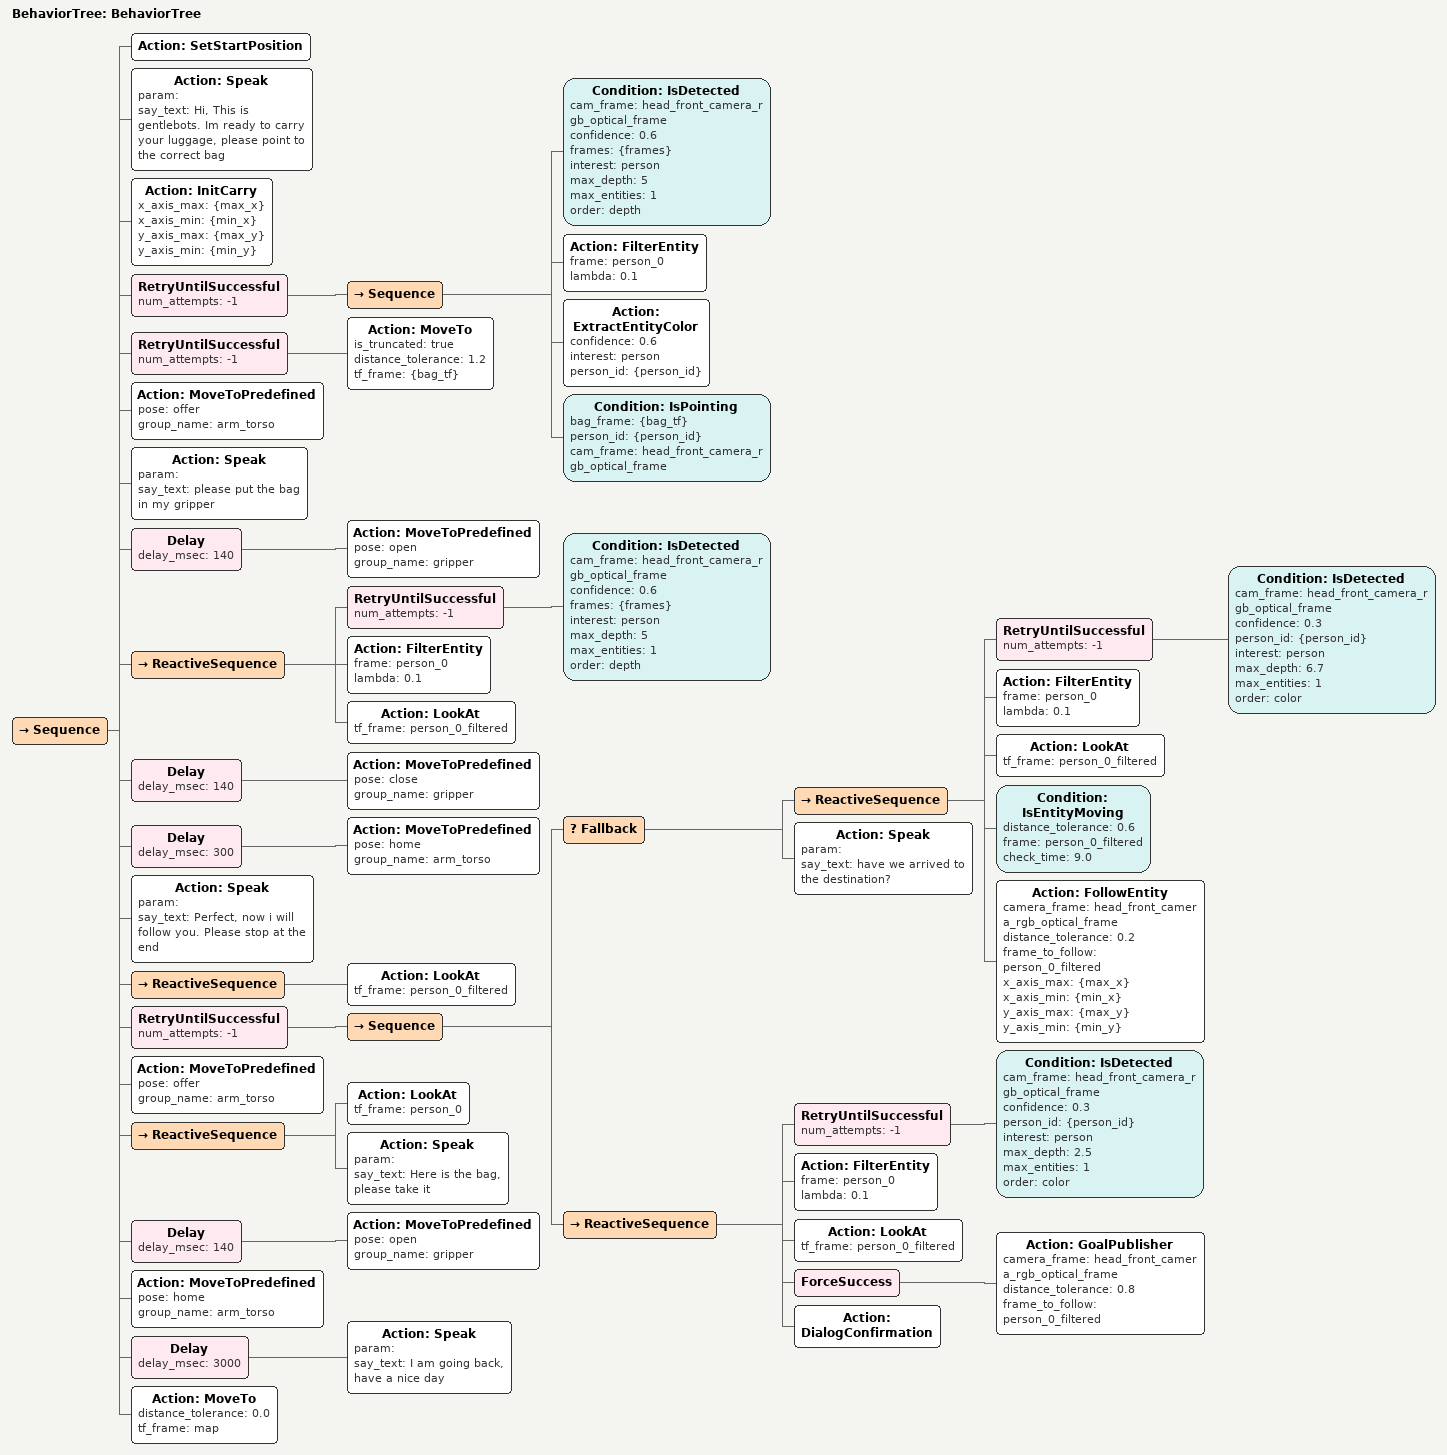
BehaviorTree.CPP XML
<?xml version="1.0"?>
<root main_tree_to_execute="BehaviorTree">
    <BehaviorTree ID="BehaviorTree">
        <Sequence>
            <Action ID="SetStartPosition" />
            <Action ID="Speak" param="" say_text="Hi, This is gentlebots. Im ready to carry your luggage, please point to the correct bag"/>

            <Action ID="InitCarry" x_axis_max="{max_x}" x_axis_min="{min_x}" y_axis_max="{max_y}" y_axis_min="{min_y}"/>
            <RetryUntilSuccessful num_attempts="-1">
                <Sequence>
                    <Condition ID="IsDetected" cam_frame="head_front_camera_rgb_optical_frame" confidence="0.6" frames="{frames}" interest="person" max_depth="5" max_entities="1" order="depth"/>
                    <Action ID="FilterEntity" frame="person_0" lambda="0.1"/>
                    <Action ID="ExtractEntityColor" confidence="0.6" interest="person" person_id="{person_id}"/>
                    <Condition ID="IsPointing" bag_frame="{bag_tf}" person_id="{person_id}" cam_frame="head_front_camera_rgb_optical_frame"/>
                </Sequence>
        </RetryUntilSuccessful>
        <RetryUntilSuccessful num_attempts="-1">
            <Action ID="MoveTo" is_truncated="true"  distance_tolerance="1.2" tf_frame="{bag_tf}"/>
        </RetryUntilSuccessful>
        <Action ID="MoveToPredefined" pose="offer" group_name="arm_torso"/>
        <Action ID="Speak" param="" say_text="please put the bag in my gripper"/>
        <Delay delay_msec="140">
            <Action ID="MoveToPredefined" pose="open" group_name="gripper"/>
        </Delay>
        <ReactiveSequence>
            <RetryUntilSuccessful num_attempts="-1">
                <Condition ID="IsDetected" cam_frame="head_front_camera_rgb_optical_frame" confidence="0.6" frames="{frames}" interest="person" max_depth="5" max_entities="1" order="depth"/>
            </RetryUntilSuccessful>
            <Action ID="FilterEntity" frame="person_0" lambda="0.1"/>
            <Action ID="LookAt" tf_frame="person_0_filtered" />
        </ReactiveSequence>
        <Delay delay_msec="140">
            <Action ID="MoveToPredefined" pose="close" group_name="gripper"/>
        </Delay>
        <Delay delay_msec="300">
            <Action ID="MoveToPredefined" pose="home" group_name="arm_torso"/>
        </Delay>
        <Action ID="Speak" param="" say_text="Perfect, now i will follow you. Please stop at the end "/>
        <ReactiveSequence>
            <Action ID="LookAt" tf_frame="person_0_filtered" />
        </ReactiveSequence>
            <RetryUntilSuccessful num_attempts="-1">
                <Sequence>
                    <Fallback>
                        <ReactiveSequence>
                            <RetryUntilSuccessful num_attempts="-1">
                                <Condition ID="IsDetected" cam_frame="head_front_camera_rgb_optical_frame" confidence="0.3" person_id="{person_id}" interest="person" max_depth="6.7" max_entities="1" order="color"/>
                            </RetryUntilSuccessful>
                            <Action ID="FilterEntity" frame="person_0" lambda="0.1"/>
                            <Action ID="LookAt" tf_frame="person_0_filtered"/>

                            <Condition ID="IsEntityMoving" distance_tolerance="0.6" frame="person_0_filtered" check_time="9.0"/>
                            <Action ID="FollowEntity" camera_frame="head_front_camera_rgb_optical_frame"
                            distance_tolerance="0.2"
                            frame_to_follow="person_0_filtered"
                            x_axis_max="{max_x}"
                            x_axis_min="{min_x}"
                            y_axis_max="{max_y}"
                            y_axis_min="{min_y}"/>
                        </ReactiveSequence>
                        <Action ID="Speak" param="" say_text="have we arrived to the destination?"/>
                    </Fallback>
                    <ReactiveSequence>
                        <RetryUntilSuccessful num_attempts="-1">
                            <Condition ID="IsDetected" cam_frame="head_front_camera_rgb_optical_frame" confidence="0.3" person_id="{person_id}" interest="person" max_depth="2.5" max_entities="1" order="color"/>
                        </RetryUntilSuccessful>
                        <Action ID="FilterEntity" frame="person_0" lambda="0.1"/>
                        <Action ID="LookAt" tf_frame="person_0_filtered"/>
                        <ForceSuccess>
                            <Action ID="GoalPublisher"
                            camera_frame="head_front_camera_rgb_optical_frame"
                            distance_tolerance="0.8"
                            frame_to_follow="person_0_filtered"/>
                        </ForceSuccess>
                        <Action ID="DialogConfirmation"/>
                    </ReactiveSequence>
                </Sequence>
            </RetryUntilSuccessful>
            <Action ID="MoveToPredefined" pose="offer" group_name="arm_torso"/>
            <ReactiveSequence>
                <Action ID="LookAt" tf_frame="person_0"/>
                <Action ID="Speak" param="" say_text="Here is the bag, please take it"/>
            </ReactiveSequence>
            <Delay delay_msec="140">
                <Action ID="MoveToPredefined" pose="open" group_name="gripper"/>
            </Delay>
            <Action ID="MoveToPredefined" pose="home" group_name="arm_torso"/>
            <Delay delay_msec="3000">
                <Action ID="Speak" param="" say_text="I am going back, have a nice day"/>
            </Delay>
            <Action ID="MoveTo" distance_tolerance="0.0" tf_frame="map"/>
        </Sequence>
    </BehaviorTree>
</root>
